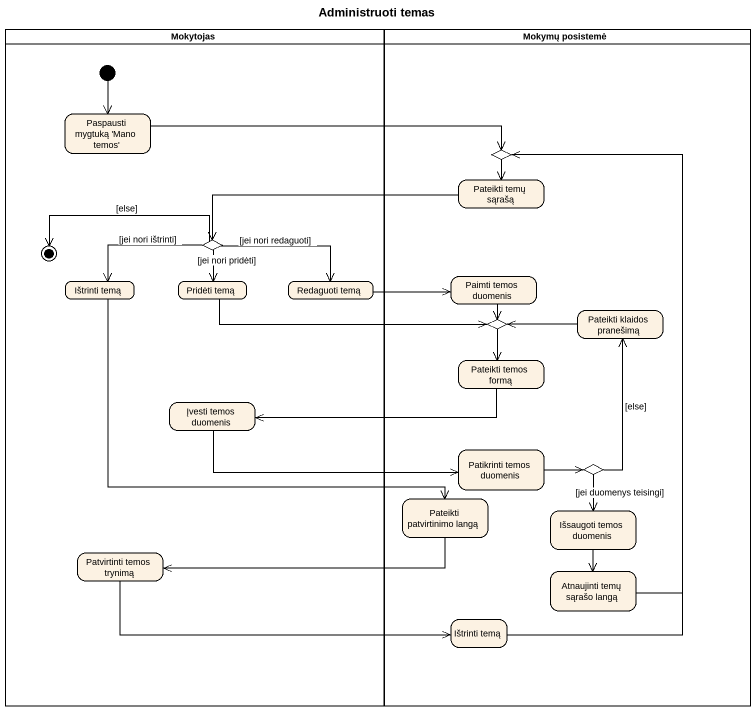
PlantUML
@startuml
title Administruoti temas
hide empty description
state Mokytojas <<partition>> {
  state "Paspausti mygtuką 'Mano temos'" as Paspausti_mygtuką_Mano_temos
  state choice2 <<choice>>
  state "Ištrinti temą" as Ištrinti_temą
  state "Pridėti temą" as Pridėti_temą
  state "Redaguoti temą" as Redaguoti_temą
  state "Įvesti temos duomenis" as Įvesti_temos_duomenis
  state "Patvirtinti temos trynimą" as Patvirtinti_temos_trynimą
  [*] --> Paspausti_mygtuką_Mano_temos
  choice2 -left-> [*] : [else]
}
state "Mokymų posistemė" as Mokymų_posistemė <<partition>> {
  state choice1 <<choice>>
  state "Pateikti temų sąrašą" as Pateikti_temų_sąrašą
  state "Paimti temos duomenis" as Paimti_temos_duomenis
  state "Pateikti klaidos pranešimą" as Pateikti_klaidos_pranešimą
  state choice3 <<choice>>
  state "Pateikti temos formą" as Pateikti_temos_formą
  state "Patikrinti temos duomenis" as Patikrinti_temos_duomenis
  state choice4 <<choice>>
  state "Pateikti patvirtinimo langą" as Pateikti_patvirtinimo_langą
  state "Išsaugoti temos duomenis" as Išsaugoti_temos_duomenis
  state "Atnaujinti temų sąrašo langą" as Atnaujinti_temų_sąrašo_langą
  state "Ištrinti temą" as Ištrinti_temą_2
}
Paspausti_mygtuką_Mano_temos -right-> choice1
choice1 --> Pateikti_temų_sąrašą
Pateikti_temų_sąrašą -left-> choice2
choice2 -left-> Ištrinti_temą : [jei nori ištrinti]
choice2 --> Pridėti_temą : [jei nori pridėti]
choice2 -right-> Redaguoti_temą : [jei nori redaguoti]
Paimti_temos_duomenis --> choice3
Ištrinti_temą --> Pateikti_patvirtinimo_langą
Pridėti_temą -right-> choice3
Redaguoti_temą -right-> Paimti_temos_duomenis
Pateikti_klaidos_pranešimą -left-> choice3
choice3 --> Pateikti_temos_formą
Pateikti_temos_formą -left-> Įvesti_temos_duomenis
Įvesti_temos_duomenis -right-> Patikrinti_temos_duomenis
Patikrinti_temos_duomenis -right-> choice4
choice4 -up-> Pateikti_klaidos_pranešimą : [else]
choice4 --> Išsaugoti_temos_duomenis : [jei duomenys teisingi]
Pateikti_patvirtinimo_langą -left-> Patvirtinti_temos_trynimą
Išsaugoti_temos_duomenis --> Atnaujinti_temų_sąrašo_langą
Patvirtinti_temos_trynimą -right-> Ištrinti_temą_2
Atnaujinti_temų_sąrašo_langą -up-> choice1
Ištrinti_temą_2 -up-> choice1
@enduml
